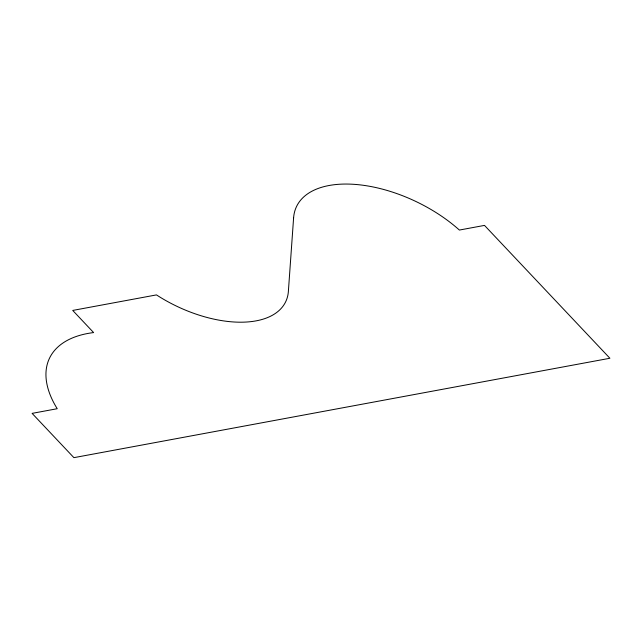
<?xml version="1.0" encoding="UTF-8"?>
<svg xmlns="http://www.w3.org/2000/svg" width="642" height="642" viewBox="0 0 642 642"><rect width="100%" height="100%" fill="white"/><g stroke="black" fill="none" stroke-linecap="round" stroke-linejoin="round"><path stroke-width="0.96" d="M293.603 217.855L288.378 291.388A96.533 51.159 25.6 0 1 156.471 294.903L72.723 310.431L93.62 332.58A124.636 66.046 25.6 0 0 57.226 408.713L32.1 413.376L73.902 457.658L609.9 358.26L484.501 225.398L459.383 230.053A105.89 56.111 25.6 0 0 354.769 184.382A105.89 56.111 25.6 0 0 293.603 217.855"/></g></svg>
